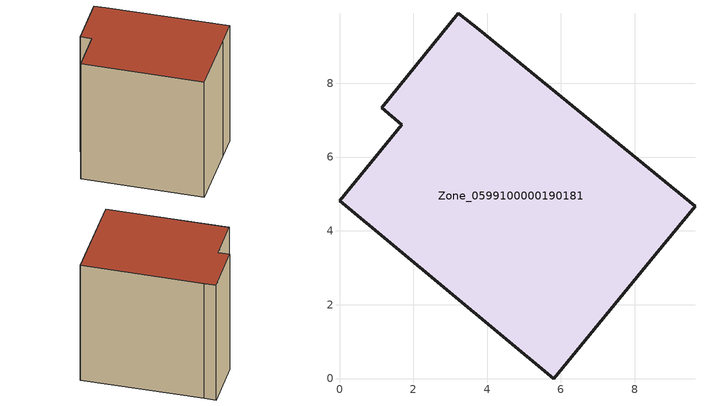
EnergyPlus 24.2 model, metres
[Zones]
Zone_0599100000190181
 floor ground (C_G): 0,4.81 1.69,6.88 1.14,7.34 3.22,9.89 3.79,9.45 9.63,4.66 8.56,3.35 5.81,0 z0
 wall outside (C_F): 8.56,3.35 9.63,4.66 3.79,9.45 3.22,9.89 1.14,7.34 1.69,6.88 0,4.81 5.81,0 8.56,3.35 z0:8.24
 roof outside (C_R): 5.81,0 8.56,3.35 9.63,4.66 3.79,9.45 3.22,9.89 1.14,7.34 1.69,6.88 0,4.81 z8.24
[BUILDING]
Pand.0599100000190181: North Axis=0; Terrain=City; Loads Convergence Tolerance Value=0.04; Temperature Convergence Tolerance Value=0.4; Solar Distribution=FullExterior; Maximum Number of Warmup Days=25; Minimum Number of Warmup Days=1
[Site:Location]
Rotterdam.The.Hague.AP_ZH_NLD Design_Conditions: Latitude=51.96; Longitude=4.45; Time Zone=1; Elevation=-4.5
[SITE:GROUNDTEMPERATURE:BUILDINGSURFACE]
18, 18, 18, 18, 18, 18, 18, 18, 18, 18, 18, 18
[MATERIAL] Thermal Absorptance=0.9; Solar Absorptance=0.7; Visible Absorptance=0.7
Name | Roughness | Thickness | Conductivity | Density | Specific Heat
G.TI.1946-1964 | MediumSmooth | 0.15 | 1 | 540 | 1210
F.TI.1946-1964 | Rough | 0.3 | 0.857143 | 1920 | 840
R.TI.1946-1964 | MediumRough | 0.2 | 0.277778 | 1500 | 1000
[CONSTRUCTION]
C_G: G.TI.1946-1964
C_F: F.TI.1946-1964
C_R: R.TI.1946-1964
[ZONE]
Zone_0599100000190181: Type=1; Multiplier=1; Ceiling Height=Autocalculate; Volume=Autocalculate; Floor Area=autocalculate; Part of Total Floor Area=Yes
[ZONEINFILTRATION:DESIGNFLOWRATE]
Infil_Zone_0599100000190181: Zone or ZoneList or Space or SpaceList=Zone_0599100000190181; Schedule=AlwaysOn; Design Flow Rate Calculation Method=Flow/Area; Flow Rate per Floor Area=0.003; Constant Term Coefficient=1; Temperature Term Coefficient=0; Velocity Term Coefficient=0; Velocity Squared Term Coefficient=0
[HVACTEMPLATE:ZONE:IDEALLOADSAIRSYSTEM]
Zone_0599100000190181: Maximum Heating Supply Air Temperature=50; Minimum Cooling Supply Air Temperature=13; Maximum Heating Supply Air Humidity Ratio=0.0156; Minimum Cooling Supply Air Humidity Ratio=0.0077; Heating Limit=NoLimit; Cooling Limit=NoLimit; Dehumidification Control Type=ConstantSensibleHeatRatio; Cooling Sensible Heat Ratio=0.7; Dehumidification Setpoint=60; Humidification Control Type=None; Humidification Setpoint=30; Outdoor Air Method=None; Outdoor Air Flow Rate per Person=0.00944; Outdoor Air Flow Rate per Zone Floor Area=0; Outdoor Air Flow Rate per Zone=0; Demand Controlled Ventilation Type=None; Outdoor Air Economizer Type=NoEconomizer; Heat Recovery Type=None; Sensible Heat Recovery Effectiveness=0.7; Latent Heat Recovery Effectiveness=0.65
[ZONECONTROL:THERMOSTAT]
ThermostatControl_Zone_0599100000190181: Zone or ZoneList=Zone_0599100000190181; Control Type Schedule=DualSetpointControlType; Control 1=Thermostat_Zone_0599100000190181; Temperature Difference Between Cutout And Setpoint=0
[THERMOSTATSETPOINT:DUALSETPOINT]
Thermostat_Zone_0599100000190181: Heating Setpoint Temperature Schedule=HeatingSetpoint_Zone_0599100000190181; Cooling Setpoint Temperature Schedule=CoolingSetpoint_Zone_0599100000190181
[SCHEDULE:COMPACT]
HeatingSetpoint_Zone_0599100000190181: Through: 12/31, For: AllDays, Until: 24:00, 21
CoolingSetpoint_Zone_0599100000190181: Through: 12/31, For: AllDays, Until: 24:00, 24
DualSetpointControlType: Through: 12/31, For: AllDays, Until: 24:00, 4
AlwaysOn: Through: 12/31, For: AllDays, Until: 24:00, 1
